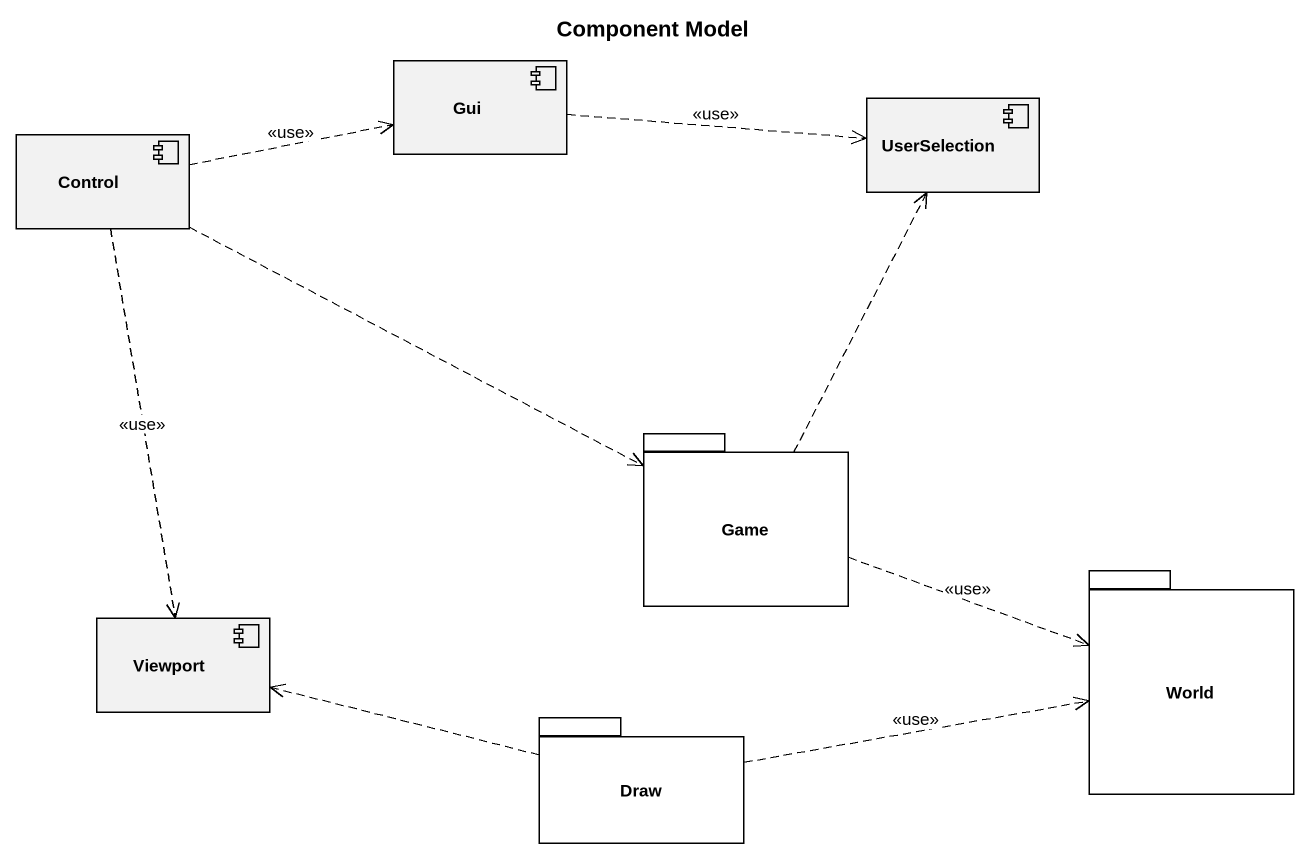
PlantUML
@startuml
title Component Model
component Gui
component "Control" as Control_
component UserSelection
package Game {
}
package World {
}
component Viewport
package Draw {
}
Gui .right.> UserSelection : <<use>>
Control_ .right.> Gui : <<use>>
Control_ .right.> Game
Control_ ..> Viewport : <<use>>
Game .up.> UserSelection
Game .right.> World : <<use>>
Draw .right.> World : <<use>>
Draw .left.> Viewport
@enduml
